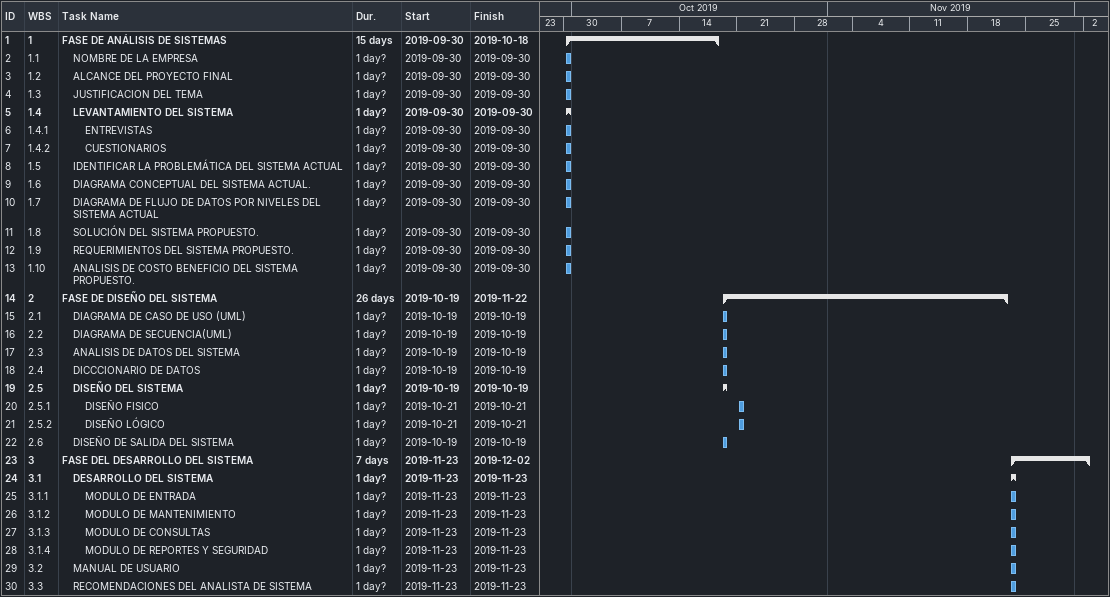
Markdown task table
| ID | WBS | Task | Duration | Start | Finish |
|---|---|---|---|---|---|
| 1 | 1 | **FASE DE ANÁLISIS DE SISTEMAS** | 15d | 2019-09-30 | 2019-10-18 |
| 2 | 1.1 | NOMBRE DE LA EMPRESA | 1d? | 2019-09-30 | 2019-09-30 |
| 3 | 1.2 | ALCANCE DEL PROYECTO FINAL | 1d? | 2019-09-30 | 2019-09-30 |
| 4 | 1.3 | JUSTIFICACION DEL TEMA | 1d? | 2019-09-30 | 2019-09-30 |
| 5 | 1.4 | **LEVANTAMIENTO DEL SISTEMA** | 1d? | 2019-09-30 | 2019-09-30 |
| 6 | 1.4.1 | ENTREVISTAS | 1d? | 2019-09-30 | 2019-09-30 |
| 7 | 1.4.2 | CUESTIONARIOS | 1d? | 2019-09-30 | 2019-09-30 |
| 8 | 1.5 | IDENTIFICAR LA PROBLEMÁTICA DEL SISTEMA ACTUAL | 1d? | 2019-09-30 | 2019-09-30 |
| 9 | 1.6 | DIAGRAMA CONCEPTUAL DEL SISTEMA ACTUAL. | 1d? | 2019-09-30 | 2019-09-30 |
| 10 | 1.7 | DIAGRAMA DE FLUJO DE DATOS POR NIVELES DEL SISTEMA ACTUAL | 1d? | 2019-09-30 | 2019-09-30 |
| 11 | 1.8 | SOLUCIÓN DEL SISTEMA PROPUESTO. | 1d? | 2019-09-30 | 2019-09-30 |
| 12 | 1.9 | REQUERIMIENTOS DEL SISTEMA PROPUESTO. | 1d? | 2019-09-30 | 2019-09-30 |
| 13 | 1.10 | ANALISIS DE COSTO BENEFICIO DEL SISTEMA PROPUESTO. | 1d? | 2019-09-30 | 2019-09-30 |
| 14 | 2 | **FASE DE DISEÑO DEL SISTEMA** | 26d | 2019-10-19 | 2019-11-22 |
| 15 | 2.1 | DIAGRAMA DE CASO DE USO (UML) | 1d? | 2019-10-19 | 2019-10-19 |
| 16 | 2.2 | DIAGRAMA DE SECUENCIA(UML) | 1d? | 2019-10-19 | 2019-10-19 |
| 17 | 2.3 | ANALISIS DE DATOS DEL SISTEMA | 1d? | 2019-10-19 | 2019-10-19 |
| 18 | 2.4 | DICCCIONARIO DE DATOS | 1d? | 2019-10-19 | 2019-10-19 |
| 19 | 2.5 | **DISEÑO DEL SISTEMA** | 1d? | 2019-10-19 | 2019-10-19 |
| 20 | 2.5.1 | DISEÑO FISICO | 1d? | 2019-10-21 | 2019-10-21 |
| 21 | 2.5.2 | DISEÑO LÓGICO | 1d? | 2019-10-21 | 2019-10-21 |
| 22 | 2.6 | DISEÑO DE SALIDA DEL SISTEMA | 1d? | 2019-10-19 | 2019-10-19 |
| 23 | 3 | **FASE DEL DESARROLLO DEL SISTEMA** | 7d | 2019-11-23 | 2019-12-02 |
| 24 | 3.1 | **DESARROLLO DEL SISTEMA** | 1d? | 2019-11-23 | 2019-11-23 |
| 25 | 3.1.1 | MODULO DE ENTRADA | 1d? | 2019-11-23 | 2019-11-23 |
| 26 | 3.1.2 | MODULO DE MANTENIMIENTO | 1d? | 2019-11-23 | 2019-11-23 |
| 27 | 3.1.3 | MODULO DE CONSULTAS | 1d? | 2019-11-23 | 2019-11-23 |
| 28 | 3.1.4 | MODULO DE REPORTES Y SEGURIDAD | 1d? | 2019-11-23 | 2019-11-23 |
| 29 | 3.2 | MANUAL DE USUARIO | 1d? | 2019-11-23 | 2019-11-23 |
| 30 | 3.3 | RECOMENDACIONES DEL ANALISTA DE SISTEMA | 1d? | 2019-11-23 | 2019-11-23 |
